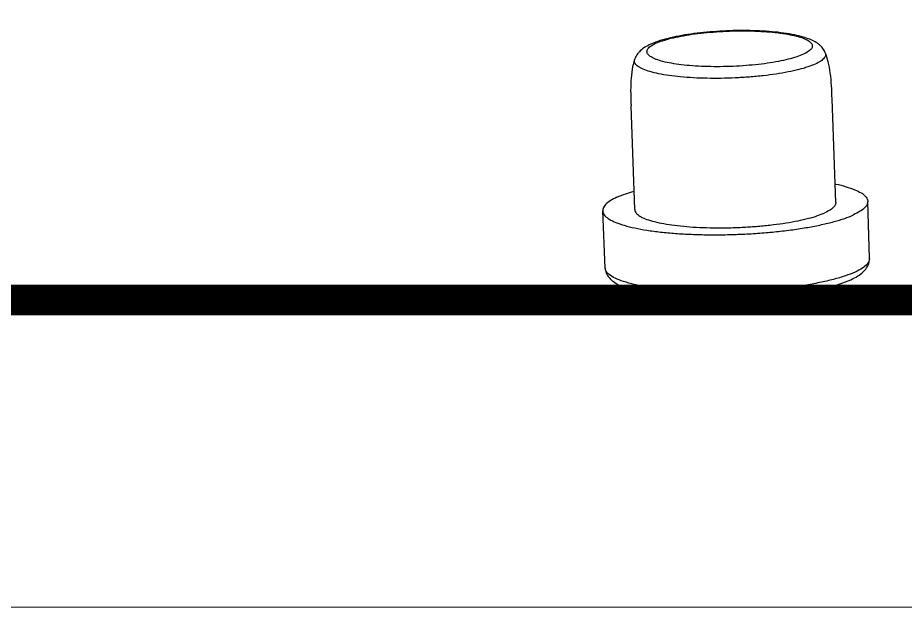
# Model space of a CAD drawing. Header units: millimetres. Extents: x 1760 to 2124, y -231 to 22.
# Drawn here: x 1888.14 to 1906.3, y -231.17 to -219.11 of the extents above; entities that cross this region are included whole.
import ezdxf

# ---------------------------------------------------------------- set-up
doc = ezdxf.new("R2010")
doc.units = ezdxf.units.MM
doc.layers.add('02___PRT_ALL_AXES', color=7, linetype='Continuous')
doc.layers.add('from', color=7, linetype='Continuous', lineweight=13)

msp = doc.modelspace()

# ---------------------------------------------------------------- linework, layer by layer
at = {"color": 7, "linetype": 'Continuous'}
for p, q in [((1900.765, -219.966), (1900.765, -219.966)), ((1904.666, -219.828), (1904.666, -219.828))]:
    msp.add_line(p, q, dxfattribs=at)
for points, start_tangent, end_tangent in [([(1904.666, -219.828), (1904.618, -219.742), (1904.548, -219.668), (1904.46, -219.606), (1904.352, -219.553), (1904.216, -219.506), (1904.039, -219.462), (1903.819, -219.425), (1903.579, -219.398), (1903.324, -219.381), (1903.058, -219.374), (1902.785, -219.376), (1902.511, -219.388), (1902.241, -219.408), (1901.98, -219.437), (1901.732, -219.475), (1901.502, -219.522), (1901.29, -219.579), (1901.192, -219.613)], (-0.375546, 0.926804), (-0.937179, -0.34885)), ([(1901.2, -219.635), (1901.338, -219.582), (1901.509, -219.533), (1901.711, -219.489), (1901.937, -219.451), (1902.182, -219.421), (1902.44, -219.399), (1902.704, -219.385), (1902.969, -219.38), (1903.227, -219.385), (1903.473, -219.398), (1903.7, -219.42), (1903.902, -219.45), (1904.075, -219.487), (1904.215, -219.53), (1904.317, -219.579), (1904.38, -219.632), (1904.402, -219.688), (1904.382, -219.746), (1904.32, -219.803), (1904.22, -219.859)], (0.909485, 0.415737), (-0.909485, -0.415737)), ([(1901.093, -219.654), (1900.974, -219.717), (1900.881, -219.789), (1900.81, -219.873), (1900.765, -219.966)], (-0.909485, -0.415737), (-0.308721, -0.951153)), ([(1904.22, -219.859), (1904.082, -219.912), (1903.91, -219.961), (1903.709, -220.005), (1903.483, -220.043), (1903.238, -220.073), (1902.98, -220.095), (1902.715, -220.109), (1902.451, -220.113), (1902.192, -220.109), (1901.947, -220.096), (1901.72, -220.074), (1901.517, -220.044), (1901.344, -220.007), (1901.205, -219.963), (1901.102, -219.914), (1901.04, -219.861), (1901.018, -219.805), (1901.038, -219.748), (1901.099, -219.691), (1901.2, -219.635)], (-0.909485, -0.415737), (0.909485, 0.415737)), ([(1901.192, -219.613), (1901.093, -219.654)], (-0.937179, -0.34885), (-0.909485, -0.415737)), ([(1904.462, -220.059), (1904.311, -220.118), (1904.125, -220.172), (1903.906, -220.221), (1903.662, -220.264), (1903.396, -220.299), (1903.115, -220.325), (1902.825, -220.343), (1902.533, -220.352), (1902.244, -220.351), (1901.967, -220.341), (1901.706, -220.322), (1901.467, -220.294), (1901.257, -220.258), (1901.079, -220.214), (1900.938, -220.164), (1900.836, -220.109), (1900.777, -220.05), (1900.76, -219.988), (1900.765, -219.966)], (-0.909485, -0.415737), (0.313536, 0.949576)), ([(1904.665, -219.828), (1904.672, -219.871), (1904.645, -219.934), (1904.574, -219.997), (1904.462, -220.059)], (0.363091, -0.931754), (-0.909485, -0.415737)), ([(1905.19, -224.47), (1905.333, -224.394), (1905.438, -224.315), (1905.512, -224.23), (1905.557, -224.136), (1905.569, -224.039)], (0.909485, 0.415737), (-0.027705, 0.999616)), ([(1905.569, -224.039), (1905.567, -224.066), (1905.525, -224.149), (1905.428, -224.232), (1905.279, -224.314)], (0.044445, -0.999012), (-0.909485, -0.415737)), ([(1900.162, -224.232), (1900.185, -224.334), (1900.242, -224.428), (1900.33, -224.51), (1900.452, -224.583), (1900.62, -224.651), (1900.844, -224.715), (1901.104, -224.767), (1901.393, -224.808), (1901.707, -224.838), (1902.042, -224.857), (1902.391, -224.865), (1902.749, -224.862), (1903.109, -224.848), (1903.465, -224.824), (1903.81, -224.789), (1904.138, -224.744), (1904.444, -224.69), (1904.724, -224.627), (1904.972, -224.554), (1905.19, -224.47)], (0.043417, -0.999057), (0.909485, 0.415737)), ([(1905.279, -224.314), (1905.081, -224.391), (1904.837, -224.463), (1904.554, -224.529), (1904.236, -224.587), (1903.891, -224.635), (1903.524, -224.673), (1903.144, -224.7), (1902.759, -224.716), (1902.375, -224.72), (1902.002, -224.712), (1901.646, -224.692), (1901.315, -224.661), (1901.016, -224.619), (1900.754, -224.567), (1900.535, -224.507), (1900.364, -224.439), (1900.244, -224.364), (1900.177, -224.285), (1900.163, -224.232)], (-0.909485, -0.415737), (-0.058489, 0.998288))]:
    msp.add_spline(points, degree=3, dxfattribs=dict(at, start_tangent=start_tangent, end_tangent=end_tangent))
at = {"layer": '02___PRT_ALL_AXES', "color": 7, "linetype": 'Continuous'}
for p, q in [((1904.882, -222.89), (1904.807, -220.77)), ((1900.766, -223.037), (1900.691, -220.917)), ((1905.569, -224.039), (1905.537, -222.868)), ((1900.162, -224.232), (1900.112, -223.061))]:
    msp.add_line(p, q, dxfattribs=at)
for points, start_tangent, end_tangent in [([(1900.765, -219.966), (1900.715, -220.167), (1900.689, -220.405), (1900.684, -220.661), (1900.691, -220.917)], (-0.308664, -0.951171), (0.03551, -0.999369)), ([(1904.807, -220.77), (1904.795, -220.502), (1904.77, -220.242), (1904.725, -220.011), (1904.666, -219.828)], (-0.035617, 0.999366), (-0.375484, 0.926829)), ([(1904.869, -222.513), (1904.881, -222.515), (1905.095, -222.569), (1905.269, -222.629), (1905.402, -222.695), (1905.49, -222.765), (1905.533, -222.839), (1905.536, -222.868)], (0.978384, -0.206797), (0.018554, -0.999828)), ([(1900.403, -222.784), (1900.584, -222.713), (1900.753, -222.659)], (0.909485, 0.415737), (0.961243, 0.275704)), ([(1900.403, -222.784), (1900.264, -222.859), (1900.169, -222.935), (1900.119, -223.012), (1900.112, -223.061)], (-0.909485, -0.415737), (0.032736, -0.999464)), ([(1905.536, -222.868), (1905.529, -222.915), (1905.48, -222.992), (1905.384, -223.069), (1905.245, -223.143)], (0.018554, -0.999828), (-0.909485, -0.415737)), ([(1900.767, -223.037), (1900.777, -223.078), (1900.828, -223.139), (1900.92, -223.195), (1901.05, -223.247), (1901.217, -223.293), (1901.416, -223.332), (1901.644, -223.364), (1901.896, -223.388), (1902.167, -223.403), (1902.451, -223.409), (1902.743, -223.406), (1903.036, -223.394), (1903.325, -223.373), (1903.604, -223.344), (1903.867, -223.308), (1904.109, -223.264), (1904.325, -223.214), (1904.51, -223.159), (1904.661, -223.1)], (0.051335, -0.998682), (0.909485, 0.415737)), ([(1904.882, -222.89), (1904.881, -222.911), (1904.848, -222.975), (1904.774, -223.038), (1904.661, -223.1)], (0.051335, -0.998682), (-0.909485, -0.415737)), ([(1900.112, -223.061), (1900.116, -223.088), (1900.158, -223.162), (1900.247, -223.232), (1900.379, -223.298), (1900.554, -223.358), (1900.767, -223.412), (1901.016, -223.457), (1901.295, -223.495), (1901.6, -223.523), (1901.927, -223.542), (1902.269, -223.55), (1902.62, -223.549), (1902.975, -223.538), (1903.327, -223.517), (1903.671, -223.486), (1904, -223.447), (1904.309, -223.399), (1904.593, -223.344), (1904.846, -223.282), (1905.065, -223.215), (1905.245, -223.143)], (0.032736, -0.999464), (0.909485, 0.415737))]:
    msp.add_spline(points, degree=3, dxfattribs=dict(at, start_tangent=start_tangent, end_tangent=end_tangent))
at = {"layer": 'from'}
msp.add_lwpolyline([(1759.757, -231.17), (2124.245, -231.17), (2124.245, 22.117), (1759.757, 22.117)], close=True, dxfattribs=at)
at = {"layer": 'from', "const_width": 0.628}
msp.add_lwpolyline([(1766.039, -224.888), (1766.039, 15.835), (2117.964, 15.835), (2117.964, -224.888), (1766.039, -224.888)], dxfattribs=at)

doc.saveas('drawing.dxf')
